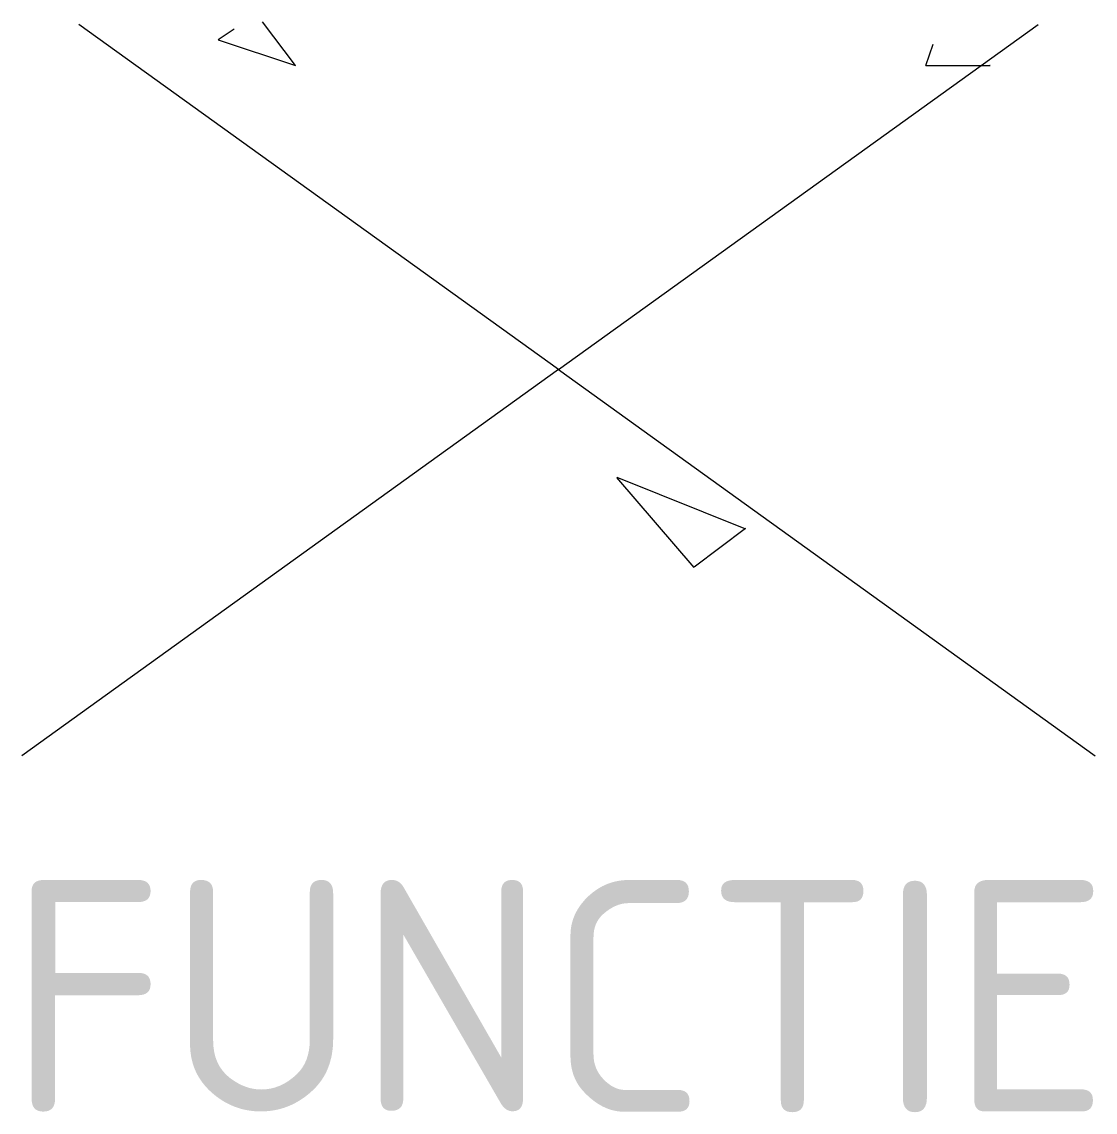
# Model space of a CAD drawing. Extents: x -4.17 to 4.17, y -5.78 to 2.7.
import ezdxf
from ezdxf.enums import TextEntityAlignment as Align

# ---------------------------------------------------------------- set-up
doc = ezdxf.new("R2010")
doc.units = 0
doc.styles.add('NLCS-ISO', font='NLCS-ISO.ttf')

msp = doc.modelspace()

# ---------------------------------------------------------------- linework, layer by layer
for p, q in [((0, 0), (-3.7279, 2.6839)), ((-2.5215, 2.6471), (-2.6458, 2.5643)), ((-2.0456, 2.3638), (-2.3013, 2.7046)), ((0, 0), (3.7279, 2.6839)), ((-2.6446, 2.5645), (-2.0446, 2.3645)), ((2.9093, 2.5291), (2.8541, 2.3633)), ((2.8544, 2.3638), (3.3544, 2.3638)), ((3.3544, 2.3637), (3.3538, 2.3642)), ((0, 0), (-4.1718, -3.0035)), ((0, 0), (4.1718, -3.0035)), ((1.0534, -1.5379), (0.4534, -0.8379)), ((0.4543, -0.8375), (1.4543, -1.2375)), ((1.4544, -1.2362), (1.0544, -1.5362))]:
    msp.add_line(p, q)

# ---------------------------------------------------------------- texts
at = {"style": 'NLCS-ISO', "flags": 1}
msp.add_attdef('FUNCTIE', text='', height=1.8, dxfattribs=at).set_placement((0, -3.975), align=Align.TOP_CENTER)

doc.saveas('drawing.dxf')
